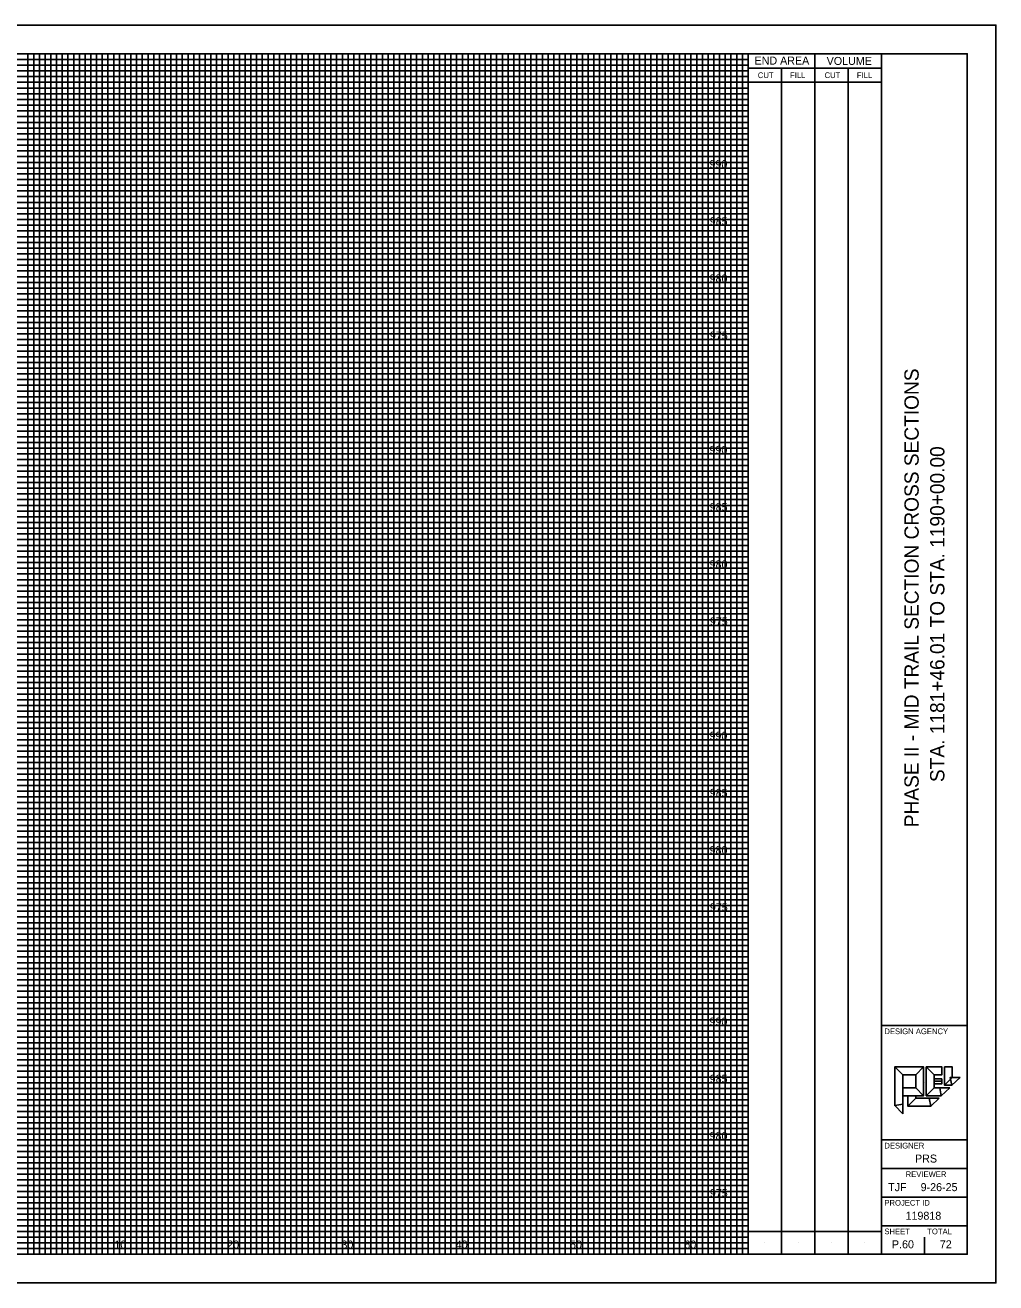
# Model space of a CAD drawing. Extents: x -8 to 229, y -2 to 2028.
# Drawn here: x 77.6 to 162.5, y 1437.5 to 1547.5 of the extents above; entities that cross this region are included whole.
import ezdxf

# ---------------------------------------------------------------- set-up
doc = ezdxf.new("R2010")
doc.units = 0
for name, color, linetype in [('Default', 7, 'Continuous'), ('SH_Border', 7, 'Continuous'), ('SH_Cut_Line', 7, 'Continuous'), ('SH_Data', 7, 'Continuous'), ('SH_Major_Grid_Line', 7, 'Continuous'), ('SH_Minor_Grid_Line', 7, 'Continuous')]:
    doc.layers.add(name, color=color, linetype=linetype)

msp = doc.modelspace()

# ---------------------------------------------------------------- linework, layer by layer
at = {"layer": 'Default'}
msp.add_line((157.09, 1455.13), (157.78, 1455.13), dxfattribs=at)
for points in [[(153.66, 1453), (153.66, 1456.38), (154.35, 1455.7), (154.35, 1453.14)], [(153.66, 1456.38), (156.18, 1456.38), (155.49, 1455.7), (154.35, 1455.7)], [(156.18, 1456.38), (156.18, 1453.87), (155.49, 1454.55), (155.49, 1455.7)], [(156.41, 1453.87), (156.41, 1456.38), (157.09, 1455.7), (157.09, 1454.55)], [(156.41, 1456.38), (157.78, 1456.38), (157.78, 1455.7), (157.09, 1455.7)], [(157.78, 1455.33), (157.78, 1454.92), (157.1, 1454.92), (157.1, 1455.33)], [(158.01, 1454.78), (158.01, 1456.38), (158.69, 1456.38), (158.69, 1455.47)], [(158.65, 1454.78), (158.01, 1454.78), (158.69, 1455.47), (158.51, 1455.47)], [(159.38, 1455.47), (158.65, 1454.78), (158.51, 1455.47)], [(156.18, 1453.87), (154.35, 1453.87), (154.35, 1454.55), (155.49, 1454.55)], [(157.73, 1453.87), (156.41, 1453.87), (157.09, 1454.55), (157.59, 1454.55)], [(158.46, 1454.55), (157.73, 1453.87), (157.59, 1454.55)], [(154.35, 1452.27), (153.66, 1453), (154.35, 1453.14)], [(154.81, 1452.95), (154.81, 1453.87), (155.49, 1453.87), (155.49, 1453.64)], [(156.82, 1452.95), (154.81, 1452.95), (155.49, 1453.64), (156.68, 1453.64)], [(157.55, 1453.64), (156.82, 1452.95), (156.68, 1453.64)]]:
    msp.add_lwpolyline(points, close=True, dxfattribs=at)
at = {"layer": 'SH_Border'}
for p, q in [((152.5, 1440), (152.5, 1545)), ((152.5, 1460), (160, 1460)), ((152.5, 1450), (160, 1450)), ((152.5, 1447.5), (160, 1447.5)), ((152.5, 1445), (160, 1445)), ((152.5, 1442.5), (160, 1442.5))]:
    msp.add_line(p, q, dxfattribs=at)
msp.add_lwpolyline([(0, 1545), (160, 1545), (160, 1440), (0, 1440)], close=True, dxfattribs=at)
at = {"layer": 'SH_Cut_Line'}
msp.add_lwpolyline([(-7.5, 1437.5), (162.5, 1437.5), (162.5, 1547.5), (-7.5, 1547.5)], close=True, dxfattribs=at)
at = {"layer": 'SH_Data'}
for p, q in [((140.83, 1440), (140.83, 1545)), ((146.67, 1440), (146.67, 1545)), ((140.83, 1543.75), (152.5, 1543.75)), ((143.75, 1440), (143.75, 1543.75)), ((149.58, 1440), (149.58, 1543.75)), ((140.83, 1542.5), (152.5, 1542.5)), ((156.25, 1455), (156.25, 1455)), ((140.83, 1442), (152.5, 1442)), ((142.29, 1441), (142.29, 1441)), ((145.21, 1441), (145.21, 1441)), ((148.12, 1441), (148.12, 1441)), ((151.04, 1441), (151.04, 1441)), ((156.25, 1440), (156.25, 1441.5)), ((154.38, 1440.88), (154.38, 1440.88))]:
    msp.add_line(p, q, dxfattribs=at)
at = {"layer": 'SH_Major_Grid_Line'}
for p, q in [((80.83, 1440), (80.83, 1545)), ((85.83, 1440), (85.83, 1545)), ((90.83, 1440), (90.83, 1545)), ((95.83, 1440), (95.83, 1545)), ((100.83, 1440), (100.83, 1545)), ((105.83, 1440), (105.83, 1545)), ((110.83, 1440), (110.83, 1545)), ((115.83, 1440), (115.83, 1545)), ((120.83, 1440), (120.83, 1545)), ((125.83, 1440), (125.83, 1545)), ((130.83, 1440), (130.83, 1545)), ((135.83, 1440), (135.83, 1545)), ((5.83, 1540), (140.83, 1540)), ((5.83, 1535), (140.83, 1535)), ((5.83, 1530), (140.83, 1530)), ((5.83, 1525), (140.83, 1525)), ((5.83, 1520), (140.83, 1520)), ((5.83, 1515), (140.83, 1515)), ((5.83, 1510), (140.83, 1510)), ((5.83, 1505), (140.83, 1505)), ((5.83, 1500), (140.83, 1500)), ((5.83, 1495), (140.83, 1495)), ((5.83, 1490), (140.83, 1490)), ((5.83, 1485), (140.83, 1485)), ((5.83, 1480), (140.83, 1480)), ((5.83, 1475), (140.83, 1475)), ((5.83, 1470), (140.83, 1470)), ((5.83, 1465), (140.83, 1465)), ((5.83, 1460), (140.83, 1460)), ((5.83, 1455), (140.83, 1455)), ((5.83, 1450), (140.83, 1450)), ((5.83, 1445), (140.83, 1445))]:
    msp.add_line(p, q, dxfattribs=at)
at = {"layer": 'SH_Minor_Grid_Line'}
for p, q in [((5.83, 1544.5), (140.83, 1544.5)), ((77.83, 1440), (77.83, 1545)), ((78.33, 1440), (78.33, 1545)), ((78.83, 1440), (78.83, 1545)), ((79.33, 1440), (79.33, 1545)), ((79.83, 1440), (79.83, 1545)), ((80.33, 1440), (80.33, 1545)), ((81.33, 1440), (81.33, 1545)), ((81.83, 1440), (81.83, 1545)), ((82.33, 1440), (82.33, 1545)), ((82.83, 1440), (82.83, 1545)), ((83.33, 1440), (83.33, 1545)), ((83.83, 1440), (83.83, 1545)), ((84.33, 1440), (84.33, 1545)), ((84.83, 1440), (84.83, 1545)), ((85.33, 1440), (85.33, 1545)), ((86.33, 1440), (86.33, 1545)), ((86.83, 1440), (86.83, 1545)), ((87.33, 1440), (87.33, 1545)), ((87.83, 1440), (87.83, 1545)), ((88.33, 1440), (88.33, 1545)), ((88.83, 1440), (88.83, 1545)), ((89.33, 1440), (89.33, 1545)), ((89.83, 1440), (89.83, 1545)), ((90.33, 1440), (90.33, 1545)), ((91.33, 1440), (91.33, 1545)), ((91.83, 1440), (91.83, 1545)), ((92.33, 1440), (92.33, 1545)), ((92.83, 1440), (92.83, 1545)), ((93.33, 1440), (93.33, 1545)), ((93.83, 1440), (93.83, 1545)), ((94.33, 1440), (94.33, 1545)), ((94.83, 1440), (94.83, 1545)), ((95.33, 1440), (95.33, 1545)), ((96.33, 1440), (96.33, 1545)), ((96.83, 1440), (96.83, 1545)), ((97.33, 1440), (97.33, 1545)), ((97.83, 1440), (97.83, 1545)), ((98.33, 1440), (98.33, 1545)), ((98.83, 1440), (98.83, 1545)), ((99.33, 1440), (99.33, 1545)), ((99.83, 1440), (99.83, 1545)), ((100.33, 1440), (100.33, 1545)), ((101.33, 1440), (101.33, 1545)), ((101.83, 1440), (101.83, 1545)), ((102.33, 1440), (102.33, 1545)), ((102.83, 1440), (102.83, 1545)), ((103.33, 1440), (103.33, 1545)), ((103.83, 1440), (103.83, 1545)), ((104.33, 1440), (104.33, 1545)), ((104.83, 1440), (104.83, 1545)), ((105.33, 1440), (105.33, 1545)), ((106.33, 1440), (106.33, 1545)), ((106.83, 1440), (106.83, 1545)), ((107.33, 1440), (107.33, 1545)), ((107.83, 1440), (107.83, 1545)), ((108.33, 1440), (108.33, 1545)), ((108.83, 1440), (108.83, 1545)), ((109.33, 1440), (109.33, 1545)), ((109.83, 1440), (109.83, 1545)), ((110.33, 1440), (110.33, 1545)), ((111.33, 1440), (111.33, 1545)), ((111.83, 1440), (111.83, 1545)), ((112.33, 1440), (112.33, 1545)), ((112.83, 1440), (112.83, 1545)), ((113.33, 1440), (113.33, 1545)), ((113.83, 1440), (113.83, 1545)), ((114.33, 1440), (114.33, 1545)), ((114.83, 1440), (114.83, 1545)), ((115.33, 1440), (115.33, 1545)), ((116.33, 1440), (116.33, 1545)), ((116.83, 1440), (116.83, 1545)), ((117.33, 1440), (117.33, 1545)), ((117.83, 1440), (117.83, 1545)), ((118.33, 1440), (118.33, 1545)), ((118.83, 1440), (118.83, 1545)), ((119.33, 1440), (119.33, 1545)), ((119.83, 1440), (119.83, 1545)), ((120.33, 1440), (120.33, 1545)), ((121.33, 1440), (121.33, 1545)), ((121.83, 1440), (121.83, 1545)), ((122.33, 1440), (122.33, 1545)), ((122.83, 1440), (122.83, 1545)), ((123.33, 1440), (123.33, 1545)), ((123.83, 1440), (123.83, 1545)), ((124.33, 1440), (124.33, 1545)), ((124.83, 1440), (124.83, 1545)), ((125.33, 1440), (125.33, 1545)), ((126.33, 1440), (126.33, 1545)), ((126.83, 1440), (126.83, 1545)), ((127.33, 1440), (127.33, 1545)), ((127.83, 1440), (127.83, 1545)), ((128.33, 1440), (128.33, 1545)), ((128.83, 1440), (128.83, 1545)), ((129.33, 1440), (129.33, 1545)), ((129.83, 1440), (129.83, 1545)), ((130.33, 1440), (130.33, 1545)), ((131.33, 1440), (131.33, 1545)), ((131.83, 1440), (131.83, 1545)), ((132.33, 1440), (132.33, 1545)), ((132.83, 1440), (132.83, 1545)), ((133.33, 1440), (133.33, 1545)), ((133.83, 1440), (133.83, 1545)), ((134.33, 1440), (134.33, 1545)), ((134.83, 1440), (134.83, 1545)), ((135.33, 1440), (135.33, 1545)), ((136.33, 1440), (136.33, 1545)), ((136.83, 1440), (136.83, 1545)), ((137.33, 1440), (137.33, 1545)), ((137.83, 1440), (137.83, 1545)), ((138.33, 1440), (138.33, 1545)), ((138.83, 1440), (138.83, 1545)), ((139.33, 1440), (139.33, 1545)), ((139.83, 1440), (139.83, 1545)), ((140.33, 1440), (140.33, 1545)), ((5.83, 1544), (140.83, 1544)), ((5.83, 1543.5), (140.83, 1543.5)), ((5.83, 1543), (140.83, 1543)), ((5.83, 1542.5), (140.83, 1542.5)), ((5.83, 1542), (140.83, 1542)), ((5.83, 1541.5), (140.83, 1541.5)), ((5.83, 1541), (140.83, 1541)), ((5.83, 1540.5), (140.83, 1540.5)), ((5.83, 1539.5), (140.83, 1539.5)), ((5.83, 1539), (140.83, 1539)), ((5.83, 1538.5), (140.83, 1538.5)), ((5.83, 1538), (140.83, 1538)), ((5.83, 1537.5), (140.83, 1537.5)), ((5.83, 1537), (140.83, 1537)), ((5.83, 1536.5), (140.83, 1536.5)), ((5.83, 1536), (140.83, 1536)), ((5.83, 1535.5), (140.83, 1535.5)), ((5.83, 1534.5), (140.83, 1534.5)), ((5.83, 1534), (140.83, 1534)), ((5.83, 1533.5), (140.83, 1533.5)), ((5.83, 1533), (140.83, 1533)), ((5.83, 1532.5), (140.83, 1532.5)), ((5.83, 1532), (140.83, 1532)), ((5.83, 1531.5), (140.83, 1531.5)), ((5.83, 1531), (140.83, 1531)), ((5.83, 1530.5), (140.83, 1530.5)), ((5.83, 1529.5), (140.83, 1529.5)), ((5.83, 1529), (140.83, 1529)), ((5.83, 1528.5), (140.83, 1528.5)), ((5.83, 1528), (140.83, 1528)), ((5.83, 1527.5), (140.83, 1527.5)), ((5.83, 1527), (140.83, 1527)), ((5.83, 1526.5), (140.83, 1526.5)), ((5.83, 1526), (140.83, 1526)), ((5.83, 1525.5), (140.83, 1525.5)), ((5.83, 1524.5), (140.83, 1524.5)), ((5.83, 1524), (140.83, 1524)), ((5.83, 1523.5), (140.83, 1523.5)), ((5.83, 1523), (140.83, 1523)), ((5.83, 1522.5), (140.83, 1522.5)), ((5.83, 1522), (140.83, 1522)), ((5.83, 1521.5), (140.83, 1521.5)), ((5.83, 1521), (140.83, 1521)), ((5.83, 1520.5), (140.83, 1520.5)), ((5.83, 1519.5), (140.83, 1519.5)), ((5.83, 1519), (140.83, 1519)), ((5.83, 1518.5), (140.83, 1518.5)), ((5.83, 1518), (140.83, 1518)), ((5.83, 1517.5), (140.83, 1517.5)), ((5.83, 1517), (140.83, 1517)), ((5.83, 1516.5), (140.83, 1516.5)), ((5.83, 1516), (140.83, 1516)), ((5.83, 1515.5), (140.83, 1515.5)), ((5.83, 1514.5), (140.83, 1514.5)), ((5.83, 1514), (140.83, 1514)), ((5.83, 1513.5), (140.83, 1513.5)), ((5.83, 1513), (140.83, 1513)), ((5.83, 1512.5), (140.83, 1512.5)), ((5.83, 1512), (140.83, 1512)), ((5.83, 1511.5), (140.83, 1511.5)), ((5.83, 1511), (140.83, 1511)), ((5.83, 1510.5), (140.83, 1510.5)), ((5.83, 1509.5), (140.83, 1509.5)), ((5.83, 1509), (140.83, 1509)), ((5.83, 1508.5), (140.83, 1508.5)), ((5.83, 1508), (140.83, 1508)), ((5.83, 1507.5), (140.83, 1507.5)), ((5.83, 1507), (140.83, 1507)), ((5.83, 1506.5), (140.83, 1506.5)), ((5.83, 1506), (140.83, 1506)), ((5.83, 1505.5), (140.83, 1505.5)), ((5.83, 1504.5), (140.83, 1504.5)), ((5.83, 1504), (140.83, 1504)), ((5.83, 1503.5), (140.83, 1503.5)), ((5.83, 1503), (140.83, 1503)), ((5.83, 1502.5), (140.83, 1502.5)), ((5.83, 1502), (140.83, 1502)), ((5.83, 1501.5), (140.83, 1501.5)), ((5.83, 1501), (140.83, 1501)), ((5.83, 1500.5), (140.83, 1500.5)), ((5.83, 1499.5), (140.83, 1499.5)), ((5.83, 1499), (140.83, 1499)), ((5.83, 1498.5), (140.83, 1498.5)), ((5.83, 1498), (140.83, 1498)), ((5.83, 1497.5), (140.83, 1497.5)), ((5.83, 1497), (140.83, 1497)), ((5.83, 1496.5), (140.83, 1496.5)), ((5.83, 1496), (140.83, 1496)), ((5.83, 1495.5), (140.83, 1495.5)), ((5.83, 1494.5), (140.83, 1494.5)), ((5.83, 1494), (140.83, 1494)), ((5.83, 1493.5), (140.83, 1493.5)), ((5.83, 1493), (140.83, 1493)), ((5.83, 1492.5), (140.83, 1492.5)), ((5.83, 1492), (140.83, 1492)), ((5.83, 1491.5), (140.83, 1491.5)), ((5.83, 1491), (140.83, 1491)), ((5.83, 1490.5), (140.83, 1490.5)), ((5.83, 1489.5), (140.83, 1489.5)), ((5.83, 1489), (140.83, 1489)), ((5.83, 1488.5), (140.83, 1488.5)), ((5.83, 1488), (140.83, 1488)), ((5.83, 1487.5), (140.83, 1487.5)), ((5.83, 1487), (140.83, 1487)), ((5.83, 1486.5), (140.83, 1486.5)), ((5.83, 1486), (140.83, 1486)), ((5.83, 1485.5), (140.83, 1485.5)), ((5.83, 1484.5), (140.83, 1484.5)), ((5.83, 1484), (140.83, 1484)), ((5.83, 1483.5), (140.83, 1483.5)), ((5.83, 1483), (140.83, 1483)), ((5.83, 1482.5), (140.83, 1482.5)), ((5.83, 1482), (140.83, 1482)), ((5.83, 1481.5), (140.83, 1481.5)), ((5.83, 1481), (140.83, 1481)), ((5.83, 1480.5), (140.83, 1480.5)), ((5.83, 1479.5), (140.83, 1479.5)), ((5.83, 1479), (140.83, 1479)), ((5.83, 1478.5), (140.83, 1478.5)), ((5.83, 1478), (140.83, 1478)), ((5.83, 1477.5), (140.83, 1477.5)), ((5.83, 1477), (140.83, 1477)), ((5.83, 1476.5), (140.83, 1476.5)), ((5.83, 1476), (140.83, 1476)), ((5.83, 1475.5), (140.83, 1475.5)), ((5.83, 1474.5), (140.83, 1474.5)), ((5.83, 1474), (140.83, 1474)), ((5.83, 1473.5), (140.83, 1473.5)), ((5.83, 1473), (140.83, 1473)), ((5.83, 1472.5), (140.83, 1472.5)), ((5.83, 1472), (140.83, 1472)), ((5.83, 1471.5), (140.83, 1471.5)), ((5.83, 1471), (140.83, 1471)), ((5.83, 1470.5), (140.83, 1470.5)), ((5.83, 1469.5), (140.83, 1469.5)), ((5.83, 1469), (140.83, 1469)), ((5.83, 1468.5), (140.83, 1468.5)), ((5.83, 1468), (140.83, 1468)), ((5.83, 1467.5), (140.83, 1467.5)), ((5.83, 1467), (140.83, 1467)), ((5.83, 1466.5), (140.83, 1466.5)), ((5.83, 1466), (140.83, 1466)), ((5.83, 1465.5), (140.83, 1465.5)), ((5.83, 1464.5), (140.83, 1464.5)), ((5.83, 1464), (140.83, 1464)), ((5.83, 1463.5), (140.83, 1463.5)), ((5.83, 1463), (140.83, 1463)), ((5.83, 1462.5), (140.83, 1462.5)), ((5.83, 1462), (140.83, 1462)), ((5.83, 1461.5), (140.83, 1461.5)), ((5.83, 1461), (140.83, 1461)), ((5.83, 1460.5), (140.83, 1460.5)), ((5.83, 1459.5), (140.83, 1459.5)), ((5.83, 1459), (140.83, 1459)), ((5.83, 1458.5), (140.83, 1458.5)), ((5.83, 1458), (140.83, 1458)), ((5.83, 1457.5), (140.83, 1457.5)), ((5.83, 1457), (140.83, 1457)), ((5.83, 1456.5), (140.83, 1456.5)), ((5.83, 1456), (140.83, 1456)), ((5.83, 1455.5), (140.83, 1455.5)), ((5.83, 1454.5), (140.83, 1454.5)), ((5.83, 1454), (140.83, 1454)), ((5.83, 1453.5), (140.83, 1453.5)), ((5.83, 1453), (140.83, 1453)), ((5.83, 1452.5), (140.83, 1452.5)), ((5.83, 1452), (140.83, 1452)), ((5.83, 1451.5), (140.83, 1451.5)), ((5.83, 1451), (140.83, 1451)), ((5.83, 1450.5), (140.83, 1450.5)), ((5.83, 1449.5), (140.83, 1449.5)), ((5.83, 1449), (140.83, 1449)), ((5.83, 1448.5), (140.83, 1448.5)), ((5.83, 1448), (140.83, 1448)), ((5.83, 1447.5), (140.83, 1447.5)), ((5.83, 1447), (140.83, 1447)), ((5.83, 1446.5), (140.83, 1446.5)), ((5.83, 1446), (140.83, 1446)), ((5.83, 1445.5), (140.83, 1445.5)), ((5.83, 1444.5), (140.83, 1444.5)), ((5.83, 1444), (140.83, 1444)), ((5.83, 1443.5), (140.83, 1443.5)), ((5.83, 1443), (140.83, 1443)), ((5.83, 1442.5), (140.83, 1442.5)), ((5.83, 1442), (140.83, 1442)), ((5.83, 1441.5), (140.83, 1441.5)), ((5.83, 1441), (140.83, 1441)), ((5.83, 1440.5), (140.83, 1440.5))]:
    msp.add_line(p, q, dxfattribs=at)

# ---------------------------------------------------------------- texts
at = {"layer": 'Default'}
for s, p in [('990', (137.45, 1535)), ('985', (137.47, 1530)), ('980', (137.46, 1525)), ('975', (137.48, 1520)), ('990', (137.45, 1510)), ('985', (137.47, 1505)), ('980', (137.46, 1500)), ('975', (137.48, 1495)), ('990', (137.45, 1485)), ('985', (137.47, 1480)), ('980', (137.46, 1475)), ('975', (137.48, 1470)), ('990', (137.45, 1460)), ('985', (137.47, 1455)), ('980', (137.46, 1450)), ('975', (137.48, 1445)), ('10', (85.39, 1440.5)), ('20', (95.26, 1440.5)), ('30', (105.25, 1440.5)), ('40', (115.25, 1440.5)), ('50', (125.25, 1440.5)), ('60', (135.25, 1440.5))]:
    msp.add_text(s, height=0.7, dxfattribs=at).set_placement(p)
at = {"layer": 'SH_Data'}
for s, height, p in [('END AREA', 0.7, (141.39, 1544.05)), ('VOLUME', 0.7, (147.7, 1544.02)), ('CUT', 0.5, (141.68, 1542.87)), ('FILL', 0.5, (144.5, 1542.87)), ('CUT', 0.5, (147.52, 1542.87)), ('FILL', 0.5, (150.34, 1542.87)), ('DESIGN AGENCY', 0.5, (152.75, 1459.25)), ('DESIGNER', 0.5, (152.75, 1449.25)), ('PRS', 0.7, (155.43, 1448.02)), ('REVIEWER', 0.5, (154.61, 1446.75)), ('TJF', 0.7, (153.08, 1445.52)), ('9-26-25', 0.7, (155.92, 1445.52)), ('PROJECT ID', 0.5, (152.75, 1444.25)), ('119818', 0.7, (154.6, 1443.02)), ('SHEET', 0.5, (152.75, 1441.75)), ('TOTAL', 0.5, (156.5, 1441.75)), ('P.60', 0.7, (153.41, 1440.52)), ('72', 0.7, (157.6, 1440.52))]:
    msp.add_text(s, height=height, dxfattribs=at).set_placement(p)
for s, p in [('PHASE II - MID TRAIL SECTION CROSS SECTIONS', (155.75, 1477.35)), ('STA. 1181+46.01 TO STA. 1190+00.00', (158, 1481.3))]:
    msp.add_text(s, height=1.25, rotation=90, dxfattribs=at).set_placement(p)

doc.saveas('drawing.dxf')
